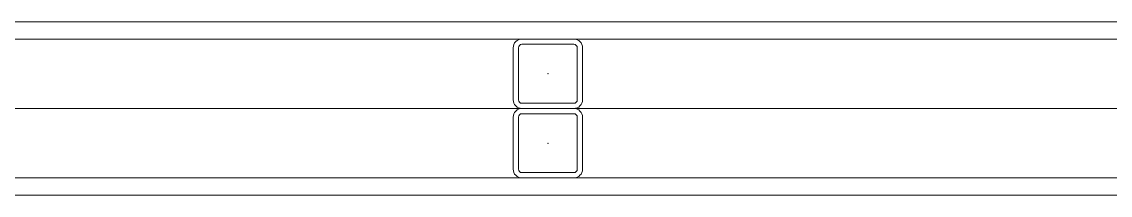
# Model space of a CAD drawing. Extents: x -1417 to 34975, y -245 to 8298.
# Drawn here: x 31375 to 31437.8, y 3112.5 to 3122.5 of the extents above; entities that cross this region are included whole.
import ezdxf

# ---------------------------------------------------------------- set-up
doc = ezdxf.new("R2010")
doc.units = 0
doc.layers.get('0').update_dxf_attribs({"color": 9, "lineweight": 9})
for name, color, linetype, lineweight in [('06D', 9, 'Continuous', 9), ('10', 9, 'Continuous', 9), ('11', 9, 'Continuous', 9), ('33', 9, 'BATTING', 9)]:
    doc.layers.add(name, color=color, linetype=linetype, lineweight=lineweight)
doc.linetypes.add('BATTING', pattern='A,0.0001,-0.1,[134,ltypeshp.shx,S=0.1,R=0,X=-0.1,Y=0],-0.2,[134,ltypeshp.shx,S=0.1,R=180,X=0.1,Y=0],-0.1', length=0.4001)

# ---------------------------------------------------------------- blocks, each defined once
blk = doc.blocks.new('Prf-40x40')
for points in [[(1.5, -2), (-1.5, -2, -0.414214), (-2, -1.5), (-2, 1.5, -0.414214), (-1.5, 2), (1.5, 2, -0.414214), (2, 1.5), (2, -1.5, -0.414214)], [(1.5, -1.7), (-1.5, -1.7, -0.414214), (-1.7, -1.5), (-1.7, 1.5, -0.414214), (-1.5, 1.7), (1.5, 1.7, -0.414214), (1.7, 1.5), (1.7, -1.5, -0.414214)]]:
    blk.add_lwpolyline(points, format="xyb", close=True)
blk.add_point((0, 0))

msp = doc.modelspace()

# ---------------------------------------------------------------- linework, layer by layer
at = {"layer": '06D'}
msp.add_lwpolyline([(30861.826, 3117.499), (31473.326, 3117.499)], dxfattribs=at)
at = {"layer": '11'}
msp.add_lwpolyline([(31473.326, 3121.499), (31473.326, 3122.499), (30858.326, 3122.499), (30858.326, 3121.499)], close=True, dxfattribs=at)
msp.add_lwpolyline([(31473.326, 3112.499), (31473.326, 3113.499), (30858.326, 3113.499), (30858.326, 3112.499), (31473.326, 3112.499)], dxfattribs=at)
at = {"layer": '33', "ltscale": 0.3}
msp.add_lwpolyline([(30858.926, 3117.499), (31473.326, 3117.499)], dxfattribs=at)

# ---------------------------------------------------------------- block references
at = {"layer": '10', "xscale": -1}
for p in [(31405.326, 3119.499), (31405.326, 3115.499)]:
    msp.add_blockref('Prf-40x40', p, dxfattribs=at)

doc.saveas('drawing.dxf')
